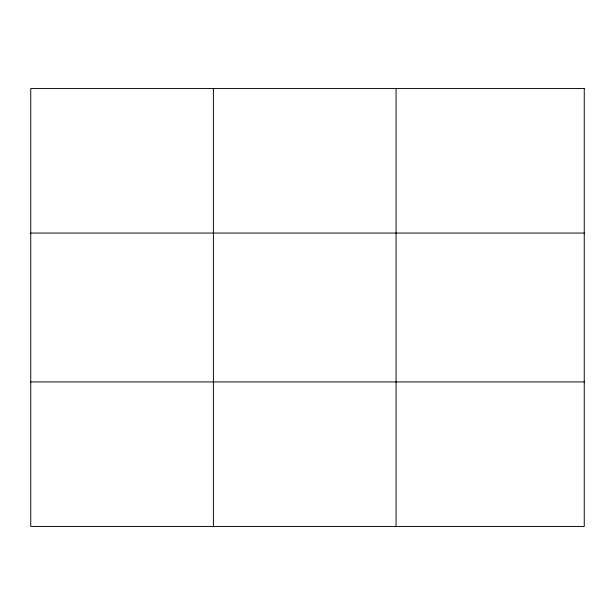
<?xml version="1.0" encoding="UTF-8"?>
<svg xmlns="http://www.w3.org/2000/svg" width="615" height="615" viewBox="0 0 615 615"><rect width="100%" height="100%" fill="white"/><g stroke="black" fill="none" stroke-linecap="round" stroke-linejoin="round"><path stroke-width="0.92" d="M213.405 88.56L213.405 526.44M396.06 88.56L396.06 526.44M30.75 233.062L584.25 233.062M30.75 381.938L584.25 381.938M584.25 88.56L584.25 526.44L30.75 526.44L30.75 88.56L584.25 88.56"/></g></svg>
